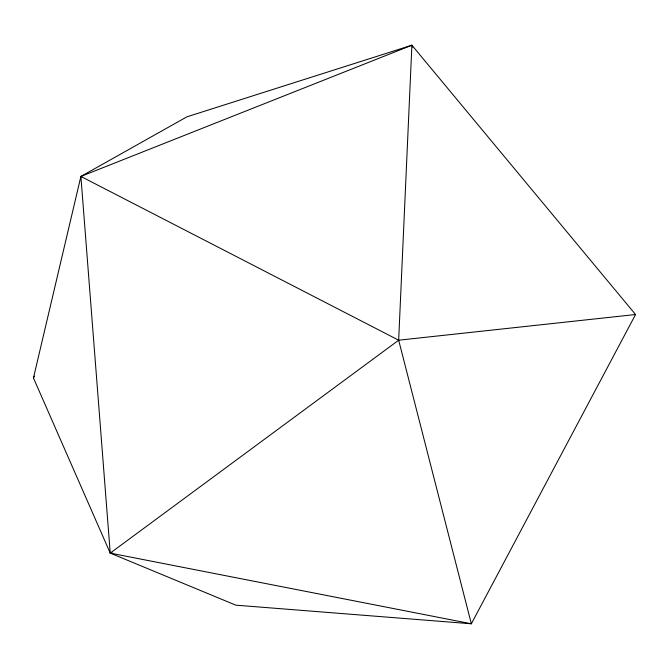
<?xml version="1.0" encoding="UTF-8"?>
<svg xmlns="http://www.w3.org/2000/svg" width="669" height="669" viewBox="0 0 669 669"><rect width="100%" height="100%" fill="white"/><g stroke="black" fill="none" stroke-linecap="round" stroke-linejoin="round"><path stroke-width="1" d="M112.308 552.903L110.234 553.112L398.665 340.203L411.895 45.216L186.885 116.841L80.89 176.44L33.45 377.96L110.234 553.112L235.856 605.169L471.352 623.784L635.55 314.522L411.895 45.216L80.89 176.44L110.234 553.112L471.352 623.784L398.665 340.203L80.89 176.44M33.45 377.96L34.512 376.162M398.665 340.203L635.55 314.522M411.895 45.216L412.706 47.131"/></g></svg>
